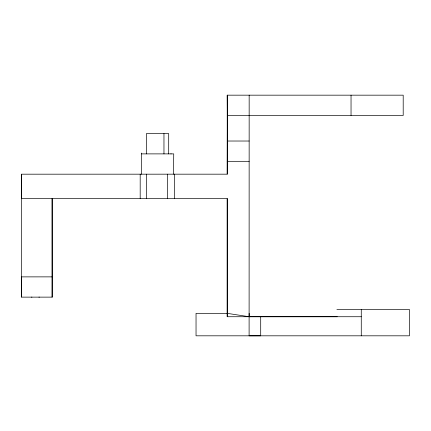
<?xml version="1.0" encoding="UTF-8"?>
<svg xmlns="http://www.w3.org/2000/svg" width="431" height="431" viewBox="0 0 431 431"><rect width="100%" height="100%" fill="white"/><g stroke="black" fill="none" stroke-linecap="round" stroke-linejoin="round"><path stroke-width="0.65" d="M227.234 95.17L227.363 115.476L403.2 115.47L403.2 95.17L227.234 95.17L227.229 174.178L21.55 174.189L21.55 198.546L227.234 198.54L227.223 316.731L361.27 316.731M52.162 297.131L21.561 297.131L21.561 276.88L52.173 276.869L52.146 198.546L52.146 297.137L52.173 276.869M140.188 198.54L140.188 174.183M174.636 198.54L174.636 174.183M227.229 198.54L227.223 316.731M260.701 316.731L260.701 335.814L249.107 335.83L249.166 95.17M361.27 335.814L361.27 309.501M227.229 174.178L227.363 115.476M337.257 316.731L249.129 316.731L227.223 313.353L196.04 313.353L196.04 335.814L409.45 335.814L409.45 309.501L336.891 309.501M141.557 153.883L173.725 153.883L173.537 174.183M227.288 141.023L249.145 141.023M227.223 161.318L249.172 161.323M31.517 297.131L31.921 297.131M39.361 297.131L38.952 297.131M170.854 153.883L171.15 153.883M351.039 95.17L351.039 115.47M249.15 313.359L249.15 316.726M168.693 153.883L168.693 133.583L146.4 133.583L146.4 153.883M167.627 174.183L167.627 198.54M163.963 133.583L163.963 153.883M146.4 174.183L146.4 198.54M141.368 153.07L141.368 174.183M21.55 174.189L21.566 297.137"/></g></svg>
